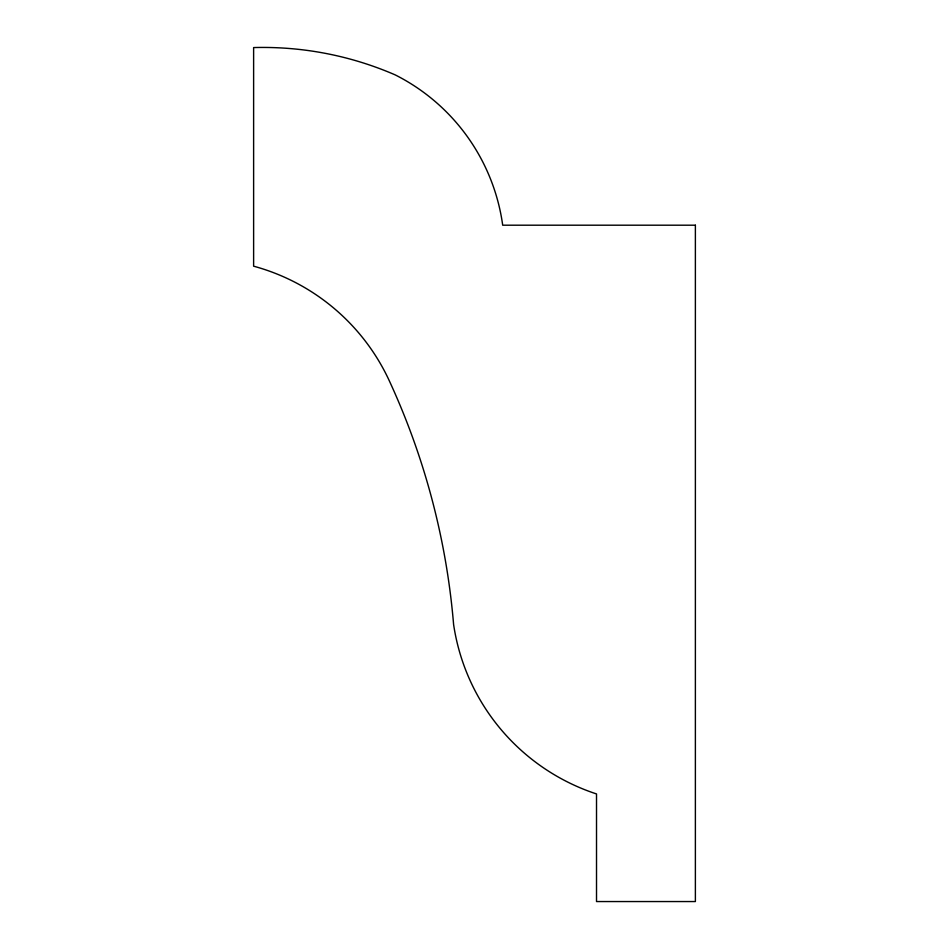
<?xml version="1.0" encoding="UTF-8"?>
<svg xmlns="http://www.w3.org/2000/svg" width="949" height="949" viewBox="0 0 949 949"><rect width="100%" height="100%" fill="white"/><g stroke="black" fill="none" stroke-linecap="round" stroke-linejoin="round"><path stroke-width="1.42" d="M695.38 225.198L502.697 225.198A198.815 198.815 0 0 0 395.223 74.9A332.482 332.482 0 0 0 253.62 47.569L253.62 266.183A210.12 210.12 0 0 1 388.426 378.912A724.965 724.965 0 0 1 453.598 624.466A210.963 210.963 0 0 0 596.518 793.945L596.518 901.55L695.38 901.55L695.38 225.198"/></g></svg>
